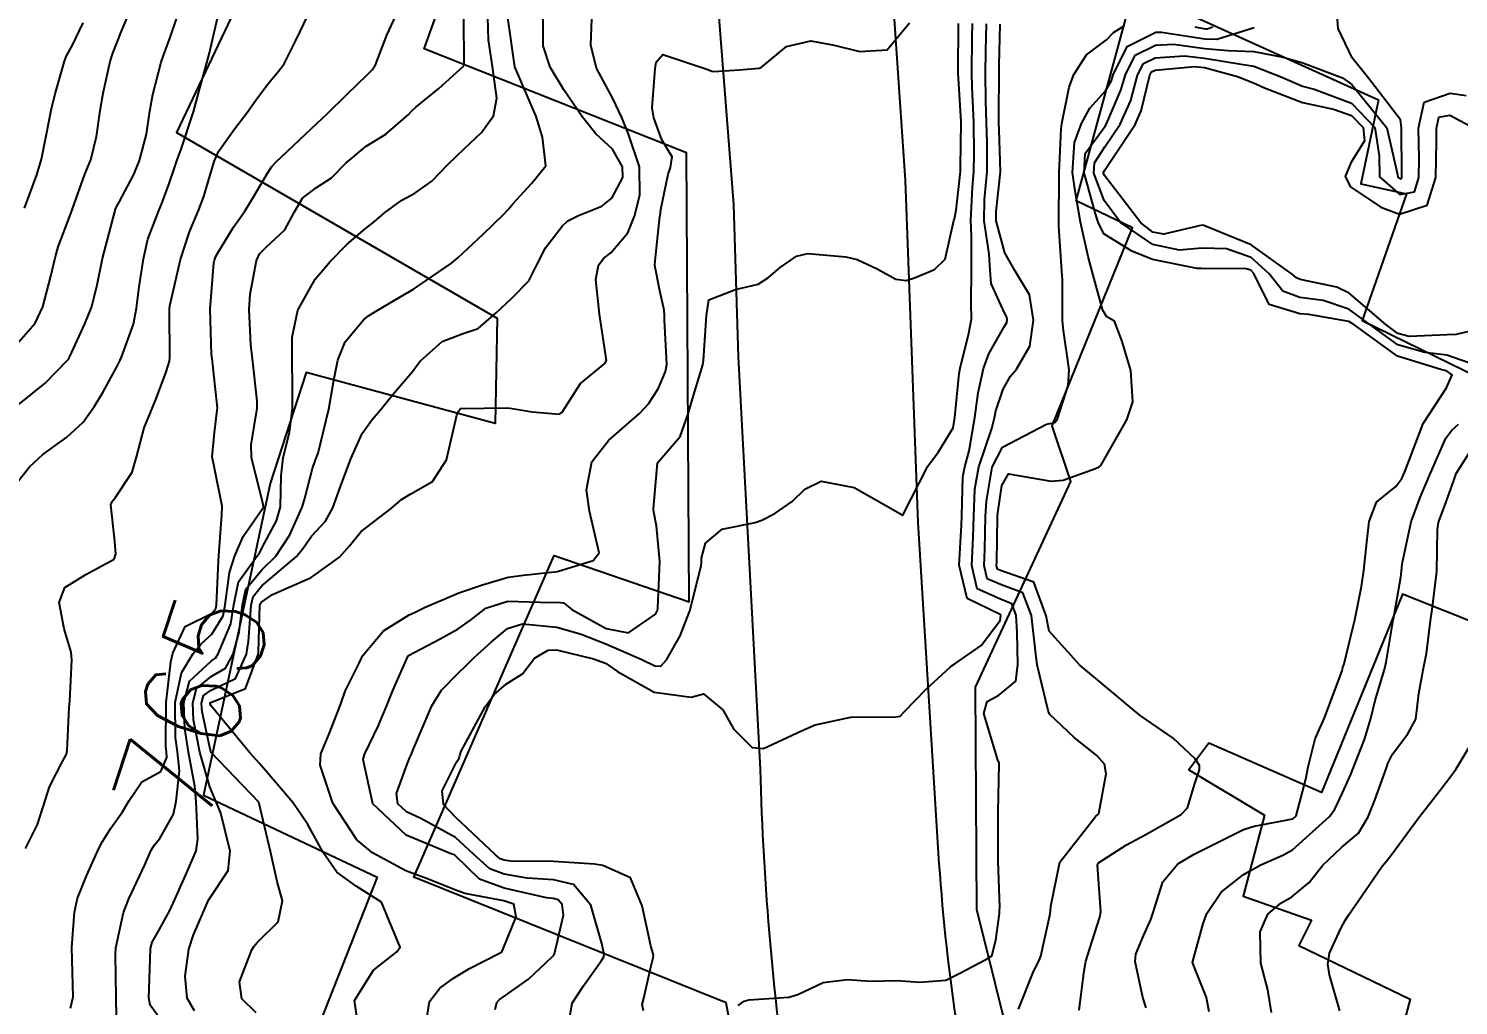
# Model space of a CAD drawing. Header units: metres. Extents: x 318500 to 325275, y 7408834 to 7428799.
# Drawn here: x 323630.1 to 323688.2, y 7419722 to 7419761.7 of the extents above; entities that cross this region are included whole.
import ezdxf
from ezdxf.enums import TextEntityAlignment as Align

# ---------------------------------------------------------------- set-up
doc = ezdxf.new("R2010")
doc.units = ezdxf.units.M
doc.header["$MEASUREMENT"] = 0
for name, color, linetype in [('Cotas', 45, 'Continuous'), ('Curvas de Nivel 1m', 11, 'Continuous'), ('Curvas de Nivel 5m', 15, 'Continuous'), ('Edificações', 30, 'Continuous'), ('Vias Primárias', 230, 'Continuous')]:
    doc.layers.add(name, color=color, linetype=linetype)
doc.styles.add('Style-STANDARD', font='STANDARD.shx')

msp = doc.modelspace()

# ---------------------------------------------------------------- linework, layer by layer
at = {"layer": 'Curvas de Nivel 1m', "flags": 128}
for points, elevation in [([(323675.484, 7419721.89), (323675.355, 7419722.303), (323675.039, 7419723.763), (323675.074, 7419724.064), (323675.386, 7419724.804), (323675.684, 7419725.468), (323675.768, 7419725.754), (323676.161, 7419727.007), (323676.776, 7419727.74), (323677.434, 7419728.124), (323678.254, 7419728.534), (323679.444, 7419729.13), (323679.875, 7419729.266), (323681.449, 7419729.561), (323681.582, 7419729.678), (323681.971, 7419731.174), (323682.073, 7419731.671), (323682.349, 7419732.815), (323682.734, 7419733.662), (323683.448, 7419735.57), (323683.458, 7419735.651), (323683.474, 7419735.708), (323683.533, 7419735.863), (323683.888, 7419737.314), (323683.962, 7419737.646), (323684.23, 7419738.994), (323684.327, 7419739.643), (323684.447, 7419740.796), (323684.55, 7419741.641), (323684.839, 7419742.421), (323685.631, 7419743.059), (323685.879, 7419743.384), (323685.987, 7419743.625), (323686.179, 7419744.153), (323686.734, 7419745.614), (323687.685, 7419747.062), (323687.912, 7419747.597), (323687.692, 7419747.759), (323687.499, 7419747.797), (323685.701, 7419748.349), (323683.923, 7419749.648), (323683.721, 7419749.767), (323682.093, 7419750.044), (323681.724, 7419750.074), (323680.481, 7419750.452), (323679.857, 7419751.708), (323679.742, 7419751.846), (323679.549, 7419751.906), (323677.743, 7419751.912), (323677.561, 7419751.915), (323675.748, 7419752.285), (323674.907, 7419752.618), (323673.763, 7419753.321), (323673.538, 7419753.792), (323673.436, 7419754.133), (323672.964, 7419755.798), (323673.015, 7419756.591), (323673.819, 7419757.704), (323673.877, 7419757.789), (323674.466, 7419759.155), (323674.647, 7419759.778), (323675.048, 7419760.587), (323675.868, 7419760.99), (323676.595, 7419761.023), (323677.867, 7419760.851), (323678.818, 7419760.769), (323679.865, 7419760.737), (323681.049, 7419760.506), (323681.859, 7419760.269), (323683.466, 7419759.656), (323683.846, 7419759.386), (323685.269, 7419757.636), (323685.703, 7419755.729), (323685.717, 7419755.631), (323685.799, 7419755.558), (323685.858, 7419755.57), (323685.875, 7419755.629), (323685.879, 7419755.707), (323685.866, 7419757.629), (323685.825, 7419757.961), (323684.522, 7419759.643), (323683.862, 7419760.474), (323683.291, 7419761.659), (323683.187, 7419762.954)], 777), ([(323629.623, 7419743.212), (323630.131, 7419743.864), (323630.681, 7419744.354), (323631.647, 7419745.058), (323632.315, 7419745.672), (323632.775, 7419746.329), (323633.109, 7419746.885), (323633.684, 7419747.921), (323633.817, 7419748.189), (323633.874, 7419748.317), (323634.359, 7419749.661), (323634.479, 7419750.309), (323634.586, 7419751.165), (323634.757, 7419752.305), (323634.945, 7419753.11), (323635.397, 7419754.296), (323635.506, 7419754.562), (323635.786, 7419755.327), (323636.031, 7419756.052), (323636.113, 7419756.285), (323636.292, 7419756.77), (323636.794, 7419758.275), (323637.016, 7419759.089), (323637.336, 7419760.268), (323637.443, 7419760.68), (323637.812, 7419762.261)], 762), ([(323629.66, 7419746.37), (323630.764, 7419747.263), (323631.688, 7419748.21), (323631.742, 7419748.286), (323631.775, 7419748.339), (323632.379, 7419749.665), (323632.649, 7419750.331), (323632.871, 7419751.186), (323633.102, 7419752.326), (323633.234, 7419752.839), (323633.631, 7419754.321), (323633.671, 7419754.421), (323633.774, 7419754.605), (323634.368, 7419755.735), (323634.595, 7419756.308), (323634.881, 7419757.374), (323635.026, 7419758.302), (323635.143, 7419758.987), (323635.479, 7419760.296), (323635.575, 7419760.574), (323635.866, 7419761.341), (323636.102, 7419762.062)], 761), ([(323629.924, 7419754.368), (323630.43, 7419755.721), (323630.619, 7419756.358), (323630.828, 7419757.372), (323631.014, 7419758.352), (323631.169, 7419759.011), (323631.558, 7419760.344), (323631.642, 7419760.554), (323631.859, 7419760.958), (323632.314, 7419761.895)], 759), ([(323629.972, 7419728.362), (323630.457, 7419729.333), (323630.781, 7419730.35), (323630.945, 7419730.86), (323631.473, 7419731.885), (323631.629, 7419732.187), (323631.662, 7419732.338), (323631.746, 7419734.089), (323631.765, 7419734.337), (323631.847, 7419736.014), (323631.829, 7419736.337), (323631.544, 7419737.273), (323631.336, 7419738.343), (323631.566, 7419738.954), (323632.422, 7419739.481), (323633.578, 7419740.11), (323633.642, 7419740.319), (323633.59, 7419740.959), (323633.443, 7419742.322), (323633.488, 7419742.445), (323633.614, 7419742.602), (323634.297, 7419743.643), (323634.491, 7419744.307), (323634.795, 7419745.447), (323635.144, 7419746.298), (323635.296, 7419746.665), (323635.681, 7419747.714), (323635.822, 7419748.154), (323635.837, 7419748.288), (323635.817, 7419750.19), (323635.819, 7419750.289), (323635.83, 7419750.397), (323636.26, 7419752.282), (323636.63, 7419753.403), (323637.002, 7419754.272), (323637.21, 7419754.837), (323637.63, 7419756.263), (323637.804, 7419756.663), (323638.469, 7419757.598), (323638.975, 7419758.248), (323639.325, 7419758.748), (323639.838, 7419759.446), (323640.206, 7419759.873), (323640.481, 7419760.231), (323640.939, 7419761.149), (323641.445, 7419762.217)], 763), ([(323631.798, 7419721.873), (323631.902, 7419722.334), (323631.865, 7419723.832), (323631.858, 7419724.335), (323631.955, 7419725.771), (323632.079, 7419726.333), (323632.463, 7419727.276), (323632.939, 7419728.325), (323633.102, 7419728.646), (323633.433, 7419729.183), (323633.907, 7419729.849), (323634.181, 7419730.309), (323634.695, 7419731.068), (323635.468, 7419731.488), (323635.715, 7419732.048), (323635.695, 7419732.287), (323635.676, 7419732.481), (323635.689, 7419734.287), (323635.875, 7419735.934), (323635.949, 7419736.284), (323636.449, 7419737.373), (323637.555, 7419737.922), (323637.705, 7419738.111), (323637.731, 7419738.258), (323637.807, 7419740.029), (323637.825, 7419740.258), (323637.949, 7419741.912), (323637.955, 7419742.257), (323637.634, 7419743.867), (323637.558, 7419744.261), (323637.65, 7419745.259), (323637.758, 7419746.16), (323637.763, 7419746.259), (323637.673, 7419747.121), (323637.546, 7419748.262), (323637.53, 7419748.425), (323637.469, 7419750.264), (323637.619, 7419752.142), (323637.643, 7419752.261), (323637.668, 7419752.334), (323637.743, 7419752.484), (323638.417, 7419753.597), (323638.876, 7419754.249), (323639.224, 7419754.8), (323639.793, 7419755.792), (323639.977, 7419756.058), (323640.133, 7419756.235), (323641.816, 7419757.822), (323642.217, 7419758.204), (323643.031, 7419758.993), (323643.844, 7419759.786), (323644.049, 7419759.985), (323644.193, 7419760.185), (323644.653, 7419761.393), (323645.016, 7419762.173)], 764), ([(323635.333, 7419721.583), (323635.037, 7419721.995), (323634.979, 7419722.295), (323634.989, 7419722.652), (323635.048, 7419724.295), (323635.111, 7419724.557), (323635.381, 7419725.026), (323635.833, 7419725.844), (323636.042, 7419726.28), (323636.518, 7419727.381), (323636.897, 7419728.268), (323636.964, 7419728.73), (323636.898, 7419730.268), (323636.846, 7419730.882), (323636.596, 7419732.273), (323636.439, 7419733.225), (323636.403, 7419734.276), (323636.636, 7419735.15), (323637.526, 7419735.978), (323637.692, 7419736.094), (323637.8, 7419736.257), (323638.315, 7419737.486), (323638.433, 7419738.251), (323638.627, 7419739.191), (323639.375, 7419740.242), (323639.468, 7419740.355), (323639.585, 7419740.578), (323640.171, 7419741.661), (323640.333, 7419742.229), (323640.359, 7419743.499), (323640.438, 7419744.228), (323640.69, 7419745.264), (323640.813, 7419746.223), (323640.82, 7419747.076), (323640.799, 7419748.223), (323640.805, 7419749.122), (323641.028, 7419750.22), (323641.733, 7419751.483), (323642.345, 7419752.201), (323643.04, 7419752.901), (323643.76, 7419753.521), (323644.129, 7419753.812), (323644.549, 7419754.172), (323645.258, 7419754.685), (323645.782, 7419754.978), (323646.475, 7419755.465), (323647.13, 7419756.14), (323647.807, 7419756.784), (323648.494, 7419757.443), (323648.98, 7419758.118), (323649.109, 7419758.84), (323648.936, 7419760.119), (323648.781, 7419761.206), (323648.747, 7419762.121)], 766), ([(323636.828, 7419721.76), (323636.538, 7419722.272), (323636.458, 7419723.169), (323636.604, 7419724.271), (323636.798, 7419724.85), (323637.4, 7419726.26), (323638.208, 7419727.456), (323638.279, 7419728.251), (323637.902, 7419729.797), (323637.714, 7419730.257), (323637.459, 7419730.86), (323637.048, 7419732.266), (323636.798, 7419733.576), (323636.763, 7419734.271), (323636.919, 7419734.859), (323637.516, 7419735.348), (323638.098, 7419735.678), (323638.408, 7419736.251), (323638.653, 7419737.139), (323638.784, 7419738.248), (323638.925, 7419738.888), (323639.574, 7419739.68), (323640.132, 7419740.232), (323640.712, 7419741.104), (323641.205, 7419742.216), (323641.299, 7419742.53), (323641.634, 7419743.786), (323641.742, 7419744.105), (323641.779, 7419744.208), (323641.851, 7419744.416), (323642.287, 7419746.201), (323642.494, 7419747.382), (323642.655, 7419748.196), (323642.952, 7419748.941), (323643.715, 7419749.85), (323643.903, 7419749.993), (323644.183, 7419750.175), (323645.152, 7419750.739), (323645.729, 7419751.076), (323647.277, 7419752.137), (323647.528, 7419752.348), (323647.746, 7419752.553), (323648.562, 7419753.314), (323649.382, 7419754.114), (323649.577, 7419754.308), (323649.777, 7419754.56), (323650.524, 7419755.364), (323651.108, 7419756.09), (323650.966, 7419757.247), (323650.715, 7419758.097), (323649.85, 7419760.11), (323649.558, 7419762.113)], 767), ([(323639.334, 7419721.684), (323638.753, 7419722.246), (323638.658, 7419722.939), (323639.166, 7419724.242), (323639.242, 7419724.371), (323639.374, 7419724.534), (323640.235, 7419725.38), (323640.414, 7419726.225), (323640.196, 7419727.016), (323639.925, 7419728.232), (323639.45, 7419730.24), (323637.515, 7419732.26), (323637.481, 7419732.337), (323637.145, 7419733.914), (323637.118, 7419734.266), (323637.199, 7419734.57), (323637.508, 7419734.793), (323638.501, 7419735.264), (323638.944, 7419736.246), (323639.022, 7419736.761), (323639.137, 7419738.244), (323639.215, 7419738.592), (323639.568, 7419739.021), (323640.98, 7419740.219), (323641.247, 7419740.554), (323641.593, 7419741.05), (323642.15, 7419741.654), (323642.459, 7419742.197), (323642.761, 7419743.055), (323643.185, 7419744.187), (323643.65, 7419745.217), (323644.053, 7419745.779), (323644.395, 7419746.173), (323644.954, 7419746.884), (323645.684, 7419747.733), (323645.865, 7419747.979), (323645.995, 7419748.155), (323646.895, 7419748.949), (323647.707, 7419749.261), (323648.35, 7419749.48), (323649.093, 7419750.109), (323649.726, 7419750.711), (323650.416, 7419751.41), (323650.749, 7419752.09), (323651.09, 7419752.75), (323651.763, 7419753.641), (323651.995, 7419753.848), (323652.438, 7419754.07), (323653.379, 7419754.453), (323653.781, 7419754.777), (323654.231, 7419755.608), (323654.22, 7419756.046), (323653.807, 7419756.766), (323653.135, 7419757.382), (323652.596, 7419758.068), (323651.836, 7419759.175), (323651.281, 7419760.089), (323650.99, 7419760.966), (323651.001, 7419762.093)], 768), ([(323643.631, 7419720.177), (323643.34, 7419722.18), (323644.111, 7419723.42), (323645.047, 7419724.163), (323645.182, 7419724.353), (323644.43, 7419726.17), (323643.407, 7419726.831), (323642.611, 7419727.391), (323642.063, 7419728.2), (323641.437, 7419729.333), (323640.824, 7419730.219), (323639.473, 7419731.804), (323639.082, 7419732.244), (323637.499, 7419734.167), (323637.475, 7419734.236), (323637.475, 7419734.26), (323637.479, 7419734.281), (323637.5, 7419734.291), (323638.907, 7419734.849), (323639.424, 7419736.241), (323639.428, 7419736.344), (323639.491, 7419738.241), (323639.504, 7419738.297), (323639.561, 7419738.366), (323640.002, 7419738.671), (323641.571, 7419739.359), (323642.726, 7419740.193), (323643.126, 7419740.648), (323643.596, 7419741.223), (323644.135, 7419741.642), (323644.826, 7419742.168), (323645.249, 7419742.53), (323645.619, 7419742.76), (323646.507, 7419743.266), (323647.065, 7419744.139), (323647.488, 7419745.963), (323647.577, 7419746.131), (323647.609, 7419746.183), (323647.661, 7419746.224), (323649.515, 7419746.25), (323649.662, 7419746.238), (323650.551, 7419746.091), (323651.659, 7419746.004), (323651.773, 7419746.078), (323652.507, 7419747.238), (323653.502, 7419748.053), (323653.57, 7419748.173), (323653.289, 7419750.056), (323653.138, 7419751.463), (323653.245, 7419752.057), (323653.464, 7419752.335), (323653.748, 7419752.551), (323654.432, 7419753.371), (323654.704, 7419754.041), (323654.928, 7419754.893), (323654.904, 7419756.039), (323654.443, 7419757.415), (323654.187, 7419758.046), (323653.832, 7419758.824), (323653.167, 7419760.06), (323652.936, 7419760.992), (323652.969, 7419762.064)], 769), ([(323649.046, 7419721.813), (323649.108, 7419722.103), (323649.221, 7419722.223), (323649.343, 7419722.298), (323650.395, 7419723.049), (323651.368, 7419723.954), (323651.429, 7419724.02), (323651.461, 7419724.079), (323651.822, 7419725.645), (323651.767, 7419726.075), (323651.6, 7419726.275), (323651.402, 7419726.321), (323651.127, 7419726.358), (323649.406, 7419726.741), (323648.406, 7419727.111), (323647.419, 7419728.074), (323647.389, 7419728.1), (323647.282, 7419728.132), (323645.431, 7419728.892), (323644.073, 7419730.174), (323643.68, 7419731.975), (323643.734, 7419732.177), (323644.311, 7419733.352), (323644.651, 7419734.168), (323644.895, 7419734.78), (323645.497, 7419736.16), (323645.51, 7419736.18), (323645.53, 7419736.192), (323646.815, 7419736.867), (323647.547, 7419737.278), (323648.039, 7419737.636), (323648.674, 7419738.113), (323649.563, 7419738.408), (323651.295, 7419738.35), (323651.563, 7419738.357), (323651.823, 7419738.336), (323652.164, 7419738.071), (323653.549, 7419737.294), (323654.469, 7419737.113), (323655.558, 7419737.873), (323655.615, 7419737.963), (323655.64, 7419738.019), (323655.657, 7419738.115), (323655.741, 7419740.018), (323655.602, 7419741.468), (323655.489, 7419742.022), (323655.48, 7419742.154), (323655.64, 7419744.02), (323656.564, 7419745.098), (323656.892, 7419746.008), (323657.06, 7419746.616), (323657.481, 7419748.002), (323657.514, 7419748.182), (323657.628, 7419750.001), (323657.726, 7419750.645), (323658.811, 7419751.064), (323659.733, 7419751.283), (323660.151, 7419751.55), (323660.618, 7419751.961), (323661.288, 7419752.414), (323661.749, 7419752.527), (323663.286, 7419752.388), (323663.745, 7419752.277), (323664.562, 7419751.908), (323665.322, 7419751.483), (323665.735, 7419751.432), (323666.08, 7419751.543), (323666.898, 7419751.878), (323667.323, 7419752.297), (323667.68, 7419753.871), (323667.705, 7419753.937), (323667.776, 7419754.291), (323667.931, 7419755.735), (323667.944, 7419755.868), (323667.947, 7419756.013), (323667.98, 7419757.868), (323667.85, 7419759.87), (323667.865, 7419761.87)], 771), ([(323651.924, 7419720.669), (323652.18, 7419722.067), (323652.631, 7419722.78), (323653.366, 7419723.808), (323653.458, 7419723.959), (323653.469, 7419724.049), (323653.377, 7419724.494), (323652.928, 7419726.057), (323652.232, 7419726.892), (323651.41, 7419727.077), (323650.352, 7419727.149), (323649.412, 7419727.308), (323648.83, 7419727.525), (323648.174, 7419728.119), (323647.43, 7419728.798), (323646.021, 7419729.571), (323645.445, 7419729.839), (323645.099, 7419730.164), (323645.037, 7419730.584), (323645.474, 7419731.788), (323645.584, 7419732.052), (323645.63, 7419732.158), (323645.735, 7419732.408), (323646.473, 7419734.145), (323646.862, 7419734.788), (323647.52, 7419735.447), (323647.863, 7419735.787), (323648.194, 7419736.12), (323648.901, 7419736.748), (323649.548, 7419737.297), (323650.157, 7419737.488), (323651.549, 7419737.347), (323652.546, 7419737.064), (323653.539, 7419736.674), (323655.001, 7419736.028), (323655.526, 7419735.779), (323655.782, 7419735.762), (323656.002, 7419736.015), (323656.558, 7419736.996), (323656.957, 7419738.006), (323657.411, 7419739.834), (323657.426, 7419740.002), (323657.434, 7419740.15), (323657.591, 7419740.754), (323658.269, 7419741.321), (323659.604, 7419741.602), (323659.88, 7419741.692), (323660.4, 7419741.958), (323661.111, 7419742.454), (323661.625, 7419742.955), (323662.289, 7419743.274), (323663.626, 7419743.014), (323665.61, 7419741.89), (323666.287, 7419743.226), (323666.616, 7419743.88), (323667.053, 7419744.468), (323667.656, 7419745.445), (323667.723, 7419745.869), (323667.899, 7419747.655), (323667.93, 7419747.866), (323668.29, 7419749.283), (323668.397, 7419749.86), (323668.375, 7419750.509), (323668.401, 7419751.86), (323668.398, 7419753.223), (323668.368, 7419753.861), (323668.433, 7419755.217), (323668.487, 7419755.86), (323668.501, 7419756.553), (323668.49, 7419757.86), (323668.424, 7419759.278), (323668.406, 7419759.862), (323668.427, 7419761.306), (323668.435, 7419761.862)], 772), ([(323655.072, 7419721.759), (323655.023, 7419722.025), (323655.087, 7419722.281), (323655.362, 7419723.486), (323655.47, 7419723.917), (323655.483, 7419724.019), (323655.376, 7419724.398), (323655.019, 7419726.026), (323654.549, 7419727.171), (323653.416, 7419727.671), (323653.084, 7419727.723), (323651.418, 7419727.834), (323649.668, 7419727.847), (323649.418, 7419727.877), (323649.254, 7419727.938), (323649.057, 7419728.105), (323647.442, 7419729.628), (323646.944, 7419730.138), (323646.896, 7419730.7), (323647.476, 7419731.867), (323647.581, 7419732.026), (323647.617, 7419732.128), (323647.67, 7419732.315), (323648.643, 7419734.113), (323649.008, 7419734.606), (323649.514, 7419735.042), (323650.162, 7419735.452), (323650.647, 7419736.089), (323651.199, 7419736.419), (323651.535, 7419736.42), (323653.042, 7419736.057), (323653.528, 7419735.884), (323654.016, 7419735.549), (323655.51, 7419734.7), (323657.003, 7419734.51), (323657.51, 7419734.643), (323658.291, 7419733.988), (323658.731, 7419733.22), (323659.485, 7419732.456), (323659.942, 7419732.421), (323661.492, 7419733.135), (323662.051, 7419733.378), (323663.498, 7419733.688), (323665.316, 7419733.711), (323665.498, 7419733.727), (323665.652, 7419733.888), (323666.556, 7419734.832), (323667.528, 7419735.724), (323667.605, 7419735.783), (323667.724, 7419735.858), (323668.79, 7419736.598), (323669.557, 7419737.622), (323669.584, 7419737.815), (323669.584, 7419737.84), (323669.577, 7419737.857), (323669.56, 7419737.863), (323668.22, 7419738.507), (323667.898, 7419739.865), (323667.982, 7419741.487), (323667.996, 7419741.864), (323668.047, 7419743.45), (323668.118, 7419743.863), (323668.298, 7419744.511), (323668.524, 7419745.857), (323668.664, 7419746.866), (323668.881, 7419747.852), (323669.093, 7419748.455), (323669.716, 7419749.545), (323669.828, 7419749.729), (323669.847, 7419749.838), (323669.826, 7419749.943), (323669.723, 7419750.138), (323669.19, 7419751.304), (323669.148, 7419751.849), (323669.106, 7419752.493), (323668.908, 7419753.853), (323668.919, 7419754.717), (323669.03, 7419755.852), (323669.026, 7419757.066), (323668.999, 7419757.852), (323668.974, 7419758.712), (323668.959, 7419759.853), (323668.975, 7419760.742), (323668.999, 7419761.853)], 773), ([(323658.919, 7419721.976), (323659.165, 7419722.15), (323659.344, 7419722.213), (323660.978, 7419722.313), (323661.347, 7419722.426), (323662.367, 7419722.918), (323663.357, 7419723.029), (323664.291, 7419722.971), (323665.356, 7419722.989), (323666.302, 7419722.929), (323667.357, 7419723.004), (323667.922, 7419723.294), (323668.983, 7419723.844), (323669.224, 7419723.99), (323669.382, 7419724.634), (323669.526, 7419725.71), (323669.535, 7419725.838), (323669.539, 7419725.976), (323669.48, 7419727.839), (323669.48, 7419729.809), (323669.482, 7419729.84), (323669.521, 7419731.798), (323669.516, 7419731.839), (323669.5, 7419731.86), (323669.481, 7419731.897), (323668.892, 7419733.846), (323669.025, 7419734.327), (323669.511, 7419734.588), (323670.191, 7419735.159), (323670.282, 7419735.829), (323670.251, 7419737.128), (323670.213, 7419737.83), (323670.031, 7419738.299), (323669.566, 7419738.478), (323668.629, 7419738.908), (323668.403, 7419739.858), (323668.458, 7419740.996), (323668.484, 7419741.857), (323668.529, 7419742.954), (323668.695, 7419743.854), (323669.219, 7419745.41), (323669.33, 7419745.845), (323669.378, 7419746.131), (323669.678, 7419747.011), (323669.979, 7419747.542), (323670.224, 7419747.832), (323670.765, 7419748.763), (323670.906, 7419749.822), (323670.748, 7419750.843), (323670.158, 7419751.834), (323669.751, 7419752.546), (323669.398, 7419753.846), (323669.393, 7419754.229), (323669.575, 7419755.843), (323669.524, 7419757.551), (323669.509, 7419757.845), (323669.504, 7419758.166), (323669.516, 7419759.845), (323669.524, 7419760.176), (323669.562, 7419761.845)], 774), ([(323672.766, 7419721.789), (323672.97, 7419723.39), (323673.044, 7419723.785), (323673.118, 7419724.04), (323673.387, 7419724.893), (323673.61, 7419725.564), (323673.641, 7419725.778), (323673.514, 7419727.694), (323673.558, 7419727.779), (323674.694, 7419728.511), (323675.442, 7419728.917), (323676.915, 7419729.738), (323677.174, 7419730.014), (323677.469, 7419730.993), (323677.652, 7419731.553), (323677.654, 7419731.728), (323677.484, 7419731.993), (323676.589, 7419732.836), (323675.498, 7419733.58), (323675.242, 7419733.763), (323673.521, 7419735.191), (323672.788, 7419735.797), (323671.551, 7419737.18), (323671.429, 7419737.812), (323670.931, 7419739.177), (323669.578, 7419739.651), (323669.444, 7419739.707), (323669.413, 7419739.843), (323669.418, 7419740.007), (323669.456, 7419741.842), (323669.462, 7419741.993), (323669.629, 7419743.107), (323669.897, 7419743.576), (323671.632, 7419743.278), (323672.122, 7419743.316), (323673.428, 7419743.792), (323673.578, 7419743.853), (323673.641, 7419743.908), (323674.697, 7419745.774), (323674.941, 7419746.501), (323674.863, 7419747.772), (323674.501, 7419748.985), (323674.201, 7419749.783), (323673.889, 7419749.955), (323673.724, 7419750.21), (323673.292, 7419751.794), (323673.138, 7419752.408), (323672.823, 7419753.799), (323672.617, 7419754.972), (323672.494, 7419755.803), (323672.575, 7419757.04), (323672.859, 7419757.8), (323673.195, 7419758.431), (323673.84, 7419759.139), (323674.082, 7419759.551), (323674.151, 7419759.785), (323674.716, 7419760.928), (323675.876, 7419761.515), (323676.116, 7419761.517), (323677.873, 7419761.246), (323678.365, 7419761.233), (323679.88, 7419761.699)], 776), ([(323689.49, 7419747.776), (323687.702, 7419748.389), (323686.807, 7419748.509), (323685.708, 7419748.811), (323684.579, 7419749.641), (323683.726, 7419750.258), (323682.673, 7419750.61), (323681.731, 7419750.739), (323681.036, 7419750.993), (323680.483, 7419751.699), (323679.75, 7419752.36), (323678.756, 7419752.719), (323677.755, 7419752.744), (323676.843, 7419752.655), (323675.757, 7419752.891), (323674.453, 7419753.78), (323673.783, 7419754.682), (323673.367, 7419755.794), (323673.386, 7419756.212), (323673.811, 7419756.859), (323674.433, 7419757.781), (323674.866, 7419758.743), (323675.14, 7419759.771), (323675.38, 7419760.244), (323675.861, 7419760.476), (323677.046, 7419760.559), (323677.861, 7419760.466), (323679.35, 7419760.222), (323679.856, 7419760.136), (323680.997, 7419759.693), (323681.845, 7419759.32), (323682.318, 7419759.198), (323683.835, 7419758.635), (323684.783, 7419757.64), (323684.953, 7419756.494), (323684.965, 7419755.638), (323685.789, 7419754.926), (323686.382, 7419755.03), (323686.563, 7419755.619), (323686.578, 7419756.388), (323686.553, 7419757.619), (323686.785, 7419758.667), (323687.841, 7419759.032), (323688.485, 7419758.946)], 778), ([(323689.498, 7419749.573), (323688.075, 7419749.234), (323687.714, 7419749.221), (323686.177, 7419749.159), (323685.715, 7419749.274), (323685.224, 7419749.635), (323683.733, 7419750.919), (323683.236, 7419751.159), (323681.738, 7419751.471), (323681.59, 7419751.534), (323681.425, 7419751.685), (323679.757, 7419752.871), (323677.829, 7419753.669), (323677.769, 7419753.672), (323676.201, 7419753.316), (323675.765, 7419753.395), (323675.267, 7419753.768), (323673.799, 7419755.693), (323673.757, 7419755.79), (323673.759, 7419755.832), (323673.801, 7419755.902), (323675.04, 7419757.772), (323675.282, 7419758.315), (323675.642, 7419759.763), (323675.71, 7419759.904), (323675.853, 7419759.97), (323677.468, 7419760.123), (323677.855, 7419760.087), (323679.201, 7419759.716), (323679.846, 7419759.457), (323680.297, 7419759.249), (323681.835, 7419758.658), (323683.103, 7419758.389), (323683.827, 7419758.136), (323684.297, 7419757.645), (323684.355, 7419757.104), (323683.806, 7419756.203), (323683.573, 7419755.653), (323683.794, 7419755.238), (323685.018, 7419754.401), (323685.777, 7419754.128), (323686.908, 7419754.489), (323687.253, 7419755.608), (323687.285, 7419757.078), (323687.278, 7419757.608), (323687.376, 7419758.057), (323687.828, 7419758.151), (323688.859, 7419757.584)], 779), ([(323678.045, 7419721.72), (323677.939, 7419722.305), (323677.37, 7419723.73), (323677.808, 7419725.31), (323677.948, 7419725.722), (323678.538, 7419726.589), (323679.424, 7419727.28), (323679.688, 7419727.435), (323680.151, 7419727.693), (323681.037, 7419728.081), (323681.436, 7419728.306), (323682.941, 7419729.658), (323683.154, 7419729.955), (323683.465, 7419730.618), (323683.789, 7419731.333), (323683.914, 7419731.646), (323684.352, 7419732.787), (323684.614, 7419733.639), (323684.787, 7419734.367), (323685.165, 7419735.634), (323685.24, 7419735.927), (323685.527, 7419737.63), (323685.534, 7419737.657), (323685.563, 7419737.836), (323685.833, 7419739.379), (323685.861, 7419739.626), (323685.891, 7419739.924), (323686.256, 7419741.62), (323686.622, 7419742.618), (323687.036, 7419743.609), (323687.661, 7419745.028), (323687.909, 7419745.353), (323688.176, 7419745.592)], 778), ([(323680.577, 7419721.688), (323680.428, 7419722.621), (323680.146, 7419723.692), (323680.115, 7419724.967), (323680.427, 7419725.69), (323680.961, 7419726.13), (323681.411, 7419726.395), (323682.115, 7419726.974), (323682.651, 7419727.662), (323683.438, 7419728.416), (323684.107, 7419728.98), (323684.512, 7419729.639), (323684.771, 7419730.326), (323685.244, 7419731.632), (323685.308, 7419731.807), (323685.488, 7419732.187), (323686.113, 7419733.008), (323686.448, 7419733.616), (323686.562, 7419734.655), (323686.746, 7419735.612), (323686.876, 7419736.273), (323687.035, 7419737.608), (323687.104, 7419738.07), (323687.292, 7419739.604), (323687.321, 7419741.318), (323687.365, 7419741.604), (323687.427, 7419741.789), (323687.62, 7419742.292), (323687.97, 7419743.26), (323688.078, 7419743.593), (323688.694, 7419744.545)], 779)]:
    msp.add_lwpolyline(points, dxfattribs=dict(at, elevation=elevation))
at = {"layer": 'Curvas de Nivel 5m', "flags": 128}
for points, elevation in [([(323629.698, 7419748.937), (323630.368, 7419749.702), (323630.675, 7419750.356), (323630.993, 7419751.611), (323631.171, 7419752.349), (323631.297, 7419752.796), (323631.766, 7419754.048), (323631.852, 7419754.256), (323631.876, 7419754.339), (323632.381, 7419755.744), (323632.621, 7419756.332), (323632.86, 7419757.279), (323632.997, 7419758.328), (323633.126, 7419759.032), (323633.414, 7419760.324), (323633.516, 7419760.662), (323633.869, 7419761.554), (323634.097, 7419762.096)], 760), ([(323633.677, 7419720.669), (323633.649, 7419722.315), (323633.625, 7419724.057), (323633.634, 7419724.316), (323633.948, 7419725.756), (323634.163, 7419726.309), (323634.813, 7419727.698), (323635.081, 7419728.295), (323635.214, 7419728.503), (323635.427, 7419728.757), (323635.976, 7419729.748), (323636.094, 7419730.28), (323636.231, 7419731.516), (323636.147, 7419732.28), (323636.064, 7419732.859), (323636.048, 7419734.282), (323636.305, 7419735.491), (323636.776, 7419736.271), (323637.125, 7419736.678), (323637.542, 7419737.059), (323638.005, 7419737.804), (323638.079, 7419738.255), (323638.254, 7419739.572), (323638.479, 7419740.251), (323638.811, 7419741.028), (323639.609, 7419742.186), (323639.631, 7419742.218), (323639.636, 7419742.24), (323639.612, 7419742.385), (323639.149, 7419744.245), (323639.137, 7419744.753), (323639.376, 7419746.243), (323639.379, 7419746.528), (323639.184, 7419748.245), (323639.127, 7419748.817), (323639.051, 7419750.247), (323639.094, 7419750.878), (323639.349, 7419752.244), (323639.475, 7419752.512), (323639.748, 7419752.778), (323640.499, 7419753.489), (323640.899, 7419754.223), (323641.22, 7419754.777), (323641.785, 7419755.206), (323642.397, 7419755.595), (323642.98, 7419756.192), (323643.807, 7419756.886), (323644.611, 7419757.373), (323645.511, 7419758.163), (323645.663, 7419758.322), (323645.825, 7419758.466), (323646.756, 7419759.227), (323647.764, 7419760.131), (323647.787, 7419760.195), (323647.776, 7419762.132)], 765), ([(323646.209, 7419721.027), (323646.386, 7419722.144), (323646.801, 7419722.686), (323647.354, 7419723.083), (323648.005, 7419723.476), (323649.225, 7419724.102), (323649.311, 7419724.16), (323649.373, 7419724.274), (323649.903, 7419725.584), (323649.8, 7419726.096), (323649.401, 7419726.229), (323647.811, 7419726.531), (323647.405, 7419726.673), (323646.361, 7419727.097), (323645.413, 7419727.453), (323644.06, 7419728.174), (323643.428, 7419728.713), (323642.458, 7419730.195), (323641.94, 7419731.736), (323641.969, 7419732.203), (323642.308, 7419733.018), (323642.762, 7419734.191), (323642.954, 7419734.742), (323643.526, 7419735.881), (323643.62, 7419736.087), (323643.665, 7419736.179), (323644.512, 7419737.204), (323645.555, 7419737.846), (323645.771, 7419737.943), (323646.183, 7419738.151), (323647.566, 7419738.741), (323648.526, 7419739.072), (323649.573, 7419739.374), (323650.203, 7419739.464), (323651.575, 7419739.606), (323653.029, 7419740.058), (323653.271, 7419740.368), (323652.873, 7419742.061), (323652.756, 7419742.93), (323652.972, 7419744.06), (323653.649, 7419744.927), (323654.907, 7419746.031), (323655.273, 7419746.419), (323655.676, 7419747.06), (323655.969, 7419747.734), (323656.014, 7419748.017), (323655.924, 7419749.82), (323655.924, 7419750.027), (323655.916, 7419750.221), (323655.73, 7419751.009), (323655.536, 7419752.032), (323655.549, 7419752.225), (323655.742, 7419754.03), (323655.745, 7419754.055), (323655.774, 7419754.318), (323656.074, 7419755.748), (323656.163, 7419756.025), (323656.238, 7419756.457), (323655.811, 7419757.144), (323655.488, 7419758.033), (323655.42, 7419758.44), (323655.54, 7419760.033), (323655.593, 7419760.294), (323655.859, 7419760.615), (323657.679, 7419760.003), (323657.849, 7419759.93), (323657.929, 7419759.918), (323658.952, 7419759.983), (323659.774, 7419760.049), (323659.852, 7419760.084), (323660.886, 7419760.938), (323661.868, 7419761.161), (323662.812, 7419760.989), (323663.862, 7419760.733), (323664.964, 7419760.803), (323665.88, 7419761.89)], 770), ([(323670.307, 7419721.826), (323670.909, 7419723.363), (323671.149, 7419723.813), (323671.208, 7419723.977), (323671.385, 7419724.786), (323671.577, 7419725.628), (323671.607, 7419725.807), (323671.61, 7419726.013), (323671.982, 7419727.802), (323673.449, 7419729.672), (323673.51, 7419729.719), (323673.572, 7419729.779), (323673.859, 7419731.391), (323673.801, 7419731.777), (323673.484, 7419732.132), (323672.562, 7419732.866), (323671.566, 7419733.809), (323671.502, 7419733.957), (323671.068, 7419735.817), (323670.989, 7419736.367), (323670.838, 7419737.821), (323670.48, 7419738.737), (323669.572, 7419739.074), (323669.036, 7419739.307), (323668.908, 7419739.85), (323668.937, 7419740.503), (323668.967, 7419741.85), (323669.001, 7419742.468), (323669.232, 7419743.846), (323669.648, 7419744.659), (323671.439, 7419745.594), (323671.658, 7419745.635), (323671.792, 7419745.676), (323671.881, 7419745.808), (323672.315, 7419747.169), (323672.365, 7419747.803), (323672.128, 7419749.391), (323672.086, 7419749.806), (323672.084, 7419751.459), (323672.07, 7419751.807), (323671.94, 7419753.636), (323671.935, 7419753.808), (323671.95, 7419755.656), (323671.952, 7419755.808), (323672.043, 7419757.583), (323672.068, 7419757.808), (323672.36, 7419759.287), (323672.551, 7419759.803), (323673.063, 7419760.597), (323673.871, 7419761.208), (323674.158, 7419761.503), (323674.599, 7419761.779)], 775), ([(323677.459, 7419761.736), (323677.879, 7419761.65), (323677.961, 7419761.647), (323678.198, 7419761.727)], 775), ([(323683.351, 7419721.766), (323682.94, 7419723.23), (323682.864, 7419723.658), (323682.933, 7419724.101), (323683.392, 7419725.101), (323683.585, 7419725.459), (323683.706, 7419725.647), (323684.401, 7419726.654), (323685.081, 7419727.633), (323685.236, 7419727.828), (323685.435, 7419728.087), (323686.56, 7419729.613), (323686.951, 7419730.115), (323687.468, 7419730.783), (323687.822, 7419731.247), (323688.086, 7419731.591), (323688.608, 7419732.468)], 780)]:
    msp.add_lwpolyline(points, dxfattribs=dict(at, elevation=elevation))
at = {"layer": 'Edificações'}
for points in [[(323659.617, 7419715.68), (323658.432, 7419722.085), (323645.742, 7419727.188), (323651.437, 7419740.255), (323656.922, 7419738.375), (323656.812, 7419756.612), (323646.165, 7419760.833), (323649.445, 7419769.965)], [(323639.106, 7419763.774), (323636.11, 7419757.447), (323649.127, 7419749.895), (323649.041, 7419745.62), (323641.365, 7419747.691), (323639.913, 7419743.178), (323637.204, 7419730.523), (323644.248, 7419727.193), (323641.408, 7419719.975)], [(323695.084, 7419693.862), (323686.626, 7419698.189), (323685.645, 7419696.214), (323679.021, 7419702.374), (323681.305, 7419709.321), (323671.623, 7419713.801), (323668.612, 7419725.883), (323668.561, 7419734.914), (323672.433, 7419743.262), (323671.673, 7419745.531), (323674.934, 7419753.574), (323672.643, 7419754.668), (323674.986, 7419763.271), (323684.923, 7419758.77), (323684.207, 7419755.36), (323686.057, 7419754.95), (323684.26, 7419749.802), (323693.714, 7419745.183)], [(323691.093, 7419736.611), (323685.902, 7419738.691), (323682.614, 7419730.633), (323678.041, 7419732.634), (323677.219, 7419731.556), (323680.302, 7419729.709), (323679.429, 7419726.424), (323682.203, 7419725.449), (323681.689, 7419724.422), (323686.217, 7419722.24), (323684.933, 7419717.467), (323695.934, 7419712.42)]]:
    msp.add_lwpolyline(points, dxfattribs=at)
at = {"layer": 'Vias Primárias'}
for points in [[(323415.833, 7419583.302), (323419.047, 7419572.746), (323421.03, 7419562.086), (323421.351, 7419557.374), (323421.618, 7419546.016), (323420.655, 7419534.774), (323419.854, 7419529.552), (323419.495, 7419524.986, 0.238184), (323422.135, 7419522.665), (323425.333, 7419521.775), (323439.384, 7419519.04), (323447.038, 7419517.341, 0.392019), (323449.506, 7419518.783), (323449.894, 7419520.081), (323454.112, 7419536.783), (323456.933, 7419548.508), (323462.14, 7419572.405), (323463.204, 7419579.599, 0.075507), (323463.151, 7419593.445, 0), (323461.926, 7419601.304, 0.173993), (323443.828, 7419629.608, 0.279998), (323404.325, 7419640.182, 0.277838)], [(323934.92, 7420316.776, 0), (323936.242, 7420308.849)], [(323715.644, 7420145.548, 0), (323709.04, 7420132.939)], [(323939.281, 7420278.615, 0), (323933.27, 7420270.921)], [(323836.404, 7420021.217), (323839.692, 7420014.547, -0.172492), (323840.737, 7420005.613, 0), (323839.679, 7420000.995, -0.226003), (323822.498, 7419987.869), (323816.045, 7419986.261), (323809.838, 7419985.761), (323797.857, 7419985.557), (323783.43, 7419986.553), (323778.024, 7419986.103, 0.920221), (323778.024, 7419984.652), (323787.034, 7419982.652), (323805.471, 7419977.44), (323826.967, 7419970.976), (323850.367, 7419962.962), (323868.105, 7419955.747), (323881.534, 7419947.778), (323892.006, 7419939.962), (323903.28, 7419930.644), (323910.885, 7419924.39)], [(323831.088, 7420001.787, 0), (323833.844, 7420008.443, 0.220888)], [(323672.14, 7419812.488), (323664.629, 7419808.127, 0.166102), (323660.582, 7419803.47), (323660.656, 7419801.633), (323663.66, 7419784.432), (323664.68, 7419770.404), (323665.7, 7419755.488), (323666.211, 7419741.599), (323667.046, 7419728.173, 0.042961), (323669.043, 7419714.78, 0.103255), (323674.474, 7419703.234), (323682.515, 7419695.787), (323695.659, 7419685.706)], [(323711.224, 7419667.022), (323696.541, 7419677.479), (323691.952, 7419680.71), (323682.25, 7419688.267), (323676.191, 7419693.102, -0.087825), (323665.466, 7419705.278, -0.061083), (323661.064, 7419717.431, -0.030329), (323659.824, 7419731.584), (323658.934, 7419748.326), (323658.736, 7419754.51), (323658.158, 7419761.947), (323658.109, 7419770.041), (323657.131, 7419781.6), (323654.717, 7419794.253), (323651.087, 7419811.82)]]:
    msp.add_lwpolyline(points, format="xyb", dxfattribs=at)

# ---------------------------------------------------------------- texts
at = {"layer": 'Cotas', "style": 'Style-STANDARD'}
msp.add_text('765', height=4, rotation=72.11267, dxfattribs=at).set_placement((323636.748, 7419734.118, 765), align=Align.MIDDLE_CENTER)

doc.saveas('drawing.dxf')
